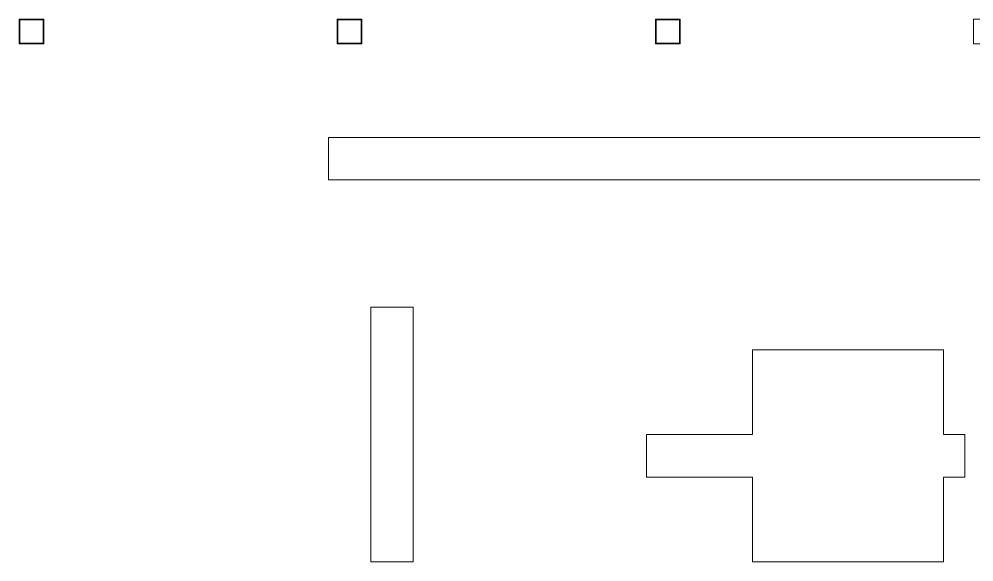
# Model space of a CAD drawing. Extents: x 225000 to 2157367, y 208400 to 840900.
# Drawn here: x 399576 to 426586, y 384202 to 399552 of the extents above; entities that cross this region are included whole.
import ezdxf

# ---------------------------------------------------------------- set-up
doc = ezdxf.new("R2010")
doc.units = 0
doc.header["$LTSCALE"] = 10
doc.layers.add('Data Center Layout_L20$0$ARC', color=252, linetype='Continuous', lineweight=0)

# ---------------------------------------------------------------- blocks, each defined once
blk = doc.blocks.new('Data Center Layout_L20')
at = {"layer": 'Data Center Layout_L20$0$ARC'}
for points in [[(399575.59, 198852.31), (399575.59, 199552.31), (400275.59, 199552.31), (400275.59, 198852.31)], [(399595.59, 198872.31), (399595.59, 199532.31), (400255.59, 199532.31), (400255.59, 198872.31)], [(408575.59, 198852.31), (408575.59, 199552.31), (409275.59, 199552.31), (409275.59, 198852.31)], [(408595.59, 198872.31), (408595.59, 199532.31), (409255.59, 199532.31), (409255.59, 198872.31)], [(417575.59, 198852.31), (417575.59, 199552.31), (418275.59, 199552.31), (418275.59, 198852.31)], [(417595.59, 198872.31), (417595.59, 199532.31), (418255.59, 199532.31), (418255.59, 198872.31)], [(426575.59, 198852.31), (426575.59, 199552.31), (427275.59, 199552.31), (427275.59, 198852.31)], [(408325.59, 195002.31), (428725.59, 195002.31), (428725.59, 196202.31), (408325.59, 196202.31)], [(409525.59, 184202.31), (410725.59, 184202.31), (410725.59, 191402.31), (409525.59, 191402.31)], [(417325.59, 186602.31), (420325.59, 186602.31), (420325.59, 184202.31), (425725.59, 184202.31), (425725.59, 186602.31), (426325.59, 186602.31), (426325.59, 187802.31), (425725.59, 187802.31), (425725.59, 190202.31), (420325.59, 190202.31), (420325.59, 187802.31), (417325.59, 187802.31)]]:
    blk.add_lwpolyline(points, close=True, dxfattribs=at)

msp = doc.modelspace()

# ---------------------------------------------------------------- block references
msp.add_blockref('Data Center Layout_L20', (0, 200000))

doc.saveas('drawing.dxf')
